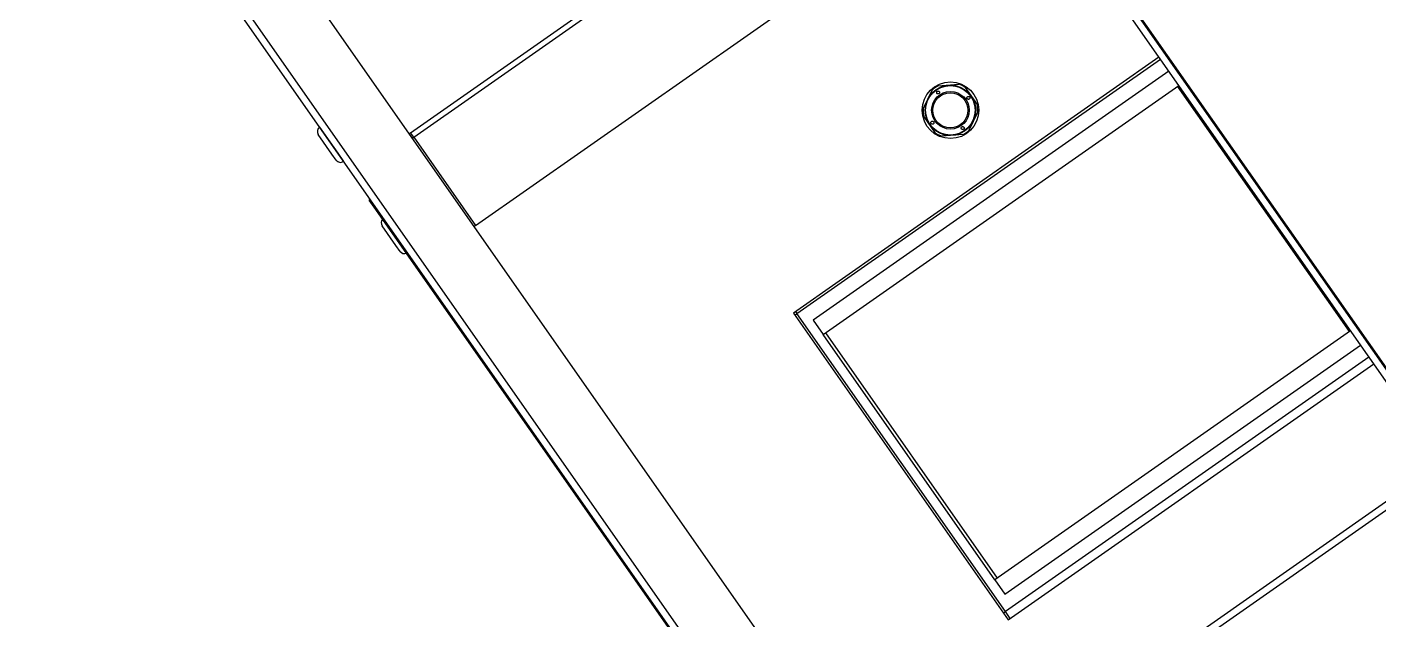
# Model space of a CAD drawing. Header units: millimetres. Extents: x 152904052 to 153933663, y 538271515 to 539240469.
# Drawn here: x 153332879 to 153333655, y 538932432 to 538932772 of the extents above; entities that cross this region are included whole.
import ezdxf

# ---------------------------------------------------------------- set-up
doc = ezdxf.new("R2010")
doc.units = ezdxf.units.MM
doc.layers.add('POWR', color=5, linetype='Continuous')

msp = doc.modelspace()

# ---------------------------------------------------------------- linework, layer by layer
at = {"layer": 'POWR', "color": 7}
for p, q in [((153333354.98, 538932282.11), (153335150.56, 538933539.39)), ((153333099.24, 538932711.84), (153333943.79, 538933303.2)), ((153333101.02, 538932709.3), (153333945.57, 538933300.66)), ((153333136.52, 538932658.6), (153333981.07, 538933249.95)), ((153333382.11, 538932306.11), (153332911.78, 538932977.82)), ((153333349.35, 538932283.17), (153332879.01, 538932954.88)), ((153333352.71, 538932285.52), (153332882.37, 538932957.23)), ((153333382.11, 538932306.11), (153334231.25, 538932900.68)), ((153333691.55, 538932522.78), (153333445.14, 538932874.69)), ((153333694.82, 538932525.08), (153333448.42, 538932876.98)), ((153333448.83, 538932877.27), (153333695.23, 538932525.36)), ((153333528.82, 538932755.18), (153333319, 538932608.25)), ((153333320.95, 538932607.91), (153333529.63, 538932754.03)), ((153333534.45, 538932747.15), (153333330.27, 538932604.18)), ((153333336.01, 538932595.99), (153333540.18, 538932738.96)), ((153333393.44, 538932725.51), (153333398.57, 538932736.32)), ((153333401.98, 538932738.67), (153333413.9, 538932739.63)), ((153333417.65, 538932737.85), (153333424.44, 538932728.01)), ((153333638.14, 538932597.57), (153333539.48, 538932738.47)), ((153333400.57, 538932711.54), (153333393.78, 538932721.38)), ((153333424.77, 538932723.88), (153333419.64, 538932713.07)), ((153333054.06, 538932699.58), (153333046.19, 538932710.83)), ((153333046.96, 538932715.03), (153333046.93, 538932715)), ((153333046.93, 538932715), (153333057.42, 538932700.01)), ((153333098.42, 538932711.27), (153333099.24, 538932711.84)), ((153333101.02, 538932709.3), (153333099.24, 538932711.84)), ((153333416.23, 538932710.72), (153333404.31, 538932709.76)), ((153333100.14, 538932708.81), (153333100.96, 538932709.38)), ((153333100.2, 538932708.73), (153333101.02, 538932709.3)), ((153333101.02, 538932709.3), (153333136.52, 538932658.6)), ((153333056.51, 538932696.08), (153333054.06, 538932699.58)), ((153333057.42, 538932700.01), (153333060.69, 538932695.35)), ((153333060.69, 538932695.35), (153333060.72, 538932695.37)), ((153333075.46, 538932673.1), (153333076.04, 538932673.5)), ((153333076.04, 538932673.5), (153333075.46, 538932673.1)), ((153333078.33, 538932669), (153333075.46, 538932673.1)), ((153333075.46, 538932673.1), (153333075.46, 538932673.1)), ((153333078.91, 538932669.4), (153333078.33, 538932669)), ((153333336.79, 538932299.89), (153333078.33, 538932669)), ((153333090.81, 538932647.1), (153333082.9, 538932658.4)), ((153333136.52, 538932658.6), (153333135.7, 538932658.02)), ((153333093.22, 538932643.66), (153333090.81, 538932647.1)), ((153333319, 538932608.25), (153333442.32, 538932432.14)), ((153333319.8, 538932607.11), (153333320.95, 538932607.91)), ((153333320.15, 538932609.06), (153333320.95, 538932607.91)), ((153333440.71, 538932436.87), (153333320.95, 538932607.91)), ((153333330.27, 538932604.18), (153333336.01, 538932595.99)), ((153333434.66, 538932455.1), (153333336.01, 538932595.99)), ((153333337.32, 538932596.91), (153333435.97, 538932456.02)), ((153333638.84, 538932598.06), (153333434.66, 538932455.1)), ((153333440.4, 538932446.91), (153333644.57, 538932589.87)), ((153333649.39, 538932582.99), (153333440.71, 538932436.87)), ((153333442.32, 538932432.14), (153333652.14, 538932579.06)), ((153333434.66, 538932455.1), (153333440.4, 538932446.91)), ((153333439.56, 538932436.07), (153333440.71, 538932436.87)), ((153333443.46, 538932432.94), (153333440.71, 538932436.87))]:
    msp.add_line(p, q, dxfattribs=at)
for radius in [16.25, 14.5, 14.21, 10.79, 10.09]:
    msp.add_circle((153333409.11, 538932724.7), radius, dxfattribs=at)
for centre, radius, start, end in [((153333409.11, 538932724.7), 15.68, 117.0092, 132.18946), ((153333409.11, 538932724.7), 15.68, 57.0092, 72.18946), ((153333409.11, 538932724.7), 15.68, 177.00919, 192.18945), ((153333409.11, 538932724.7), 15.68, 357.00919, 12.18945), ((153333048.65, 538932712.55), 3, 124.99999, 214.99999), ((153333409.11, 538932724.7), 15.68, 237.0092, 252.18946), ((153333409.11, 538932724.7), 15.68, 297.0092, 312.18946), ((153333058.97, 538932697.8), 3, 214.99999, 304.99999), ((153333085.35, 538932660.12), 3, 137.70903, 214.99999), ((153333095.68, 538932645.38), 3, 214.99999, 292.29097)]:
    msp.add_arc(centre, radius, start, end, dxfattribs=at)
for points, knots in [([(153333402.07, 538932734.06), (153333402.14, 538932734.06), (153333402.29, 538932734.08), (153333402.5, 538932734.18), (153333402.68, 538932734.33), (153333402.82, 538932734.51), (153333402.92, 538932734.76), (153333402.93, 538932735.07), (153333402.79, 538932735.39), (153333402.53, 538932735.64), (153333402.23, 538932735.76), (153333401.96, 538932735.77), (153333401.72, 538932735.71), (153333401.53, 538932735.6), (153333401.38, 538932735.45), (153333401.26, 538932735.25), (153333401.2, 538932734.97), (153333401.23, 538932734.65), (153333401.4, 538932734.33), (153333401.68, 538932734.09), (153333401.95, 538932734.07), (153333402.07, 538932734.06)], [0, 0, 0, 0, 0.037655, 0.075529, 0.109622, 0.142408, 0.18759, 0.24856, 0.329431, 0.41155, 0.474655, 0.51947, 0.554483, 0.589706, 0.620506, 0.652427, 0.702904, 0.774298, 0.847915, 0.935622, 1, 1, 1, 1]), ([(153333419.07, 538932731.05), (153333419.16, 538932731.02), (153333419.37, 538932730.93), (153333419.71, 538932730.97), (153333420.04, 538932731.16), (153333420.25, 538932731.46), (153333420.33, 538932731.78), (153333420.31, 538932732.03), (153333420.23, 538932732.25), (153333420.1, 538932732.43), (153333419.93, 538932732.57), (153333419.68, 538932732.68), (153333419.36, 538932732.71), (153333419.01, 538932732.61), (153333418.73, 538932732.37), (153333418.59, 538932732.08), (153333418.57, 538932731.8), (153333418.62, 538932731.55), (153333418.74, 538932731.33), (153333418.89, 538932731.16), (153333419.01, 538932731.09), (153333419.07, 538932731.05)], [0, 0, 0, 0, 0.05223, 0.119215, 0.204465, 0.290365, 0.343284, 0.383581, 0.41619, 0.448914, 0.479354, 0.521401, 0.580352, 0.661164, 0.743398, 0.808383, 0.85627, 0.894279, 0.932508, 0.965841, 1, 1, 1, 1]), ([(153333398.41, 538932716.77), (153333398.53, 538932716.74), (153333398.8, 538932716.67), (153333399.16, 538932716.77), (153333399.45, 538932716.98), (153333399.61, 538932717.27), (153333399.65, 538932717.55), (153333399.6, 538932717.81), (153333399.49, 538932718.03), (153333399.34, 538932718.21), (153333399.15, 538932718.35), (153333398.89, 538932718.44), (153333398.57, 538932718.44), (153333398.24, 538932718.29), (153333398, 538932718.01), (153333397.89, 538932717.69), (153333397.89, 538932717.42), (153333397.96, 538932717.19), (153333398.08, 538932717), (153333398.23, 538932716.86), (153333398.35, 538932716.8), (153333398.41, 538932716.77)], [0, 0, 0, 0, 0.067266, 0.145648, 0.22596, 0.294547, 0.344366, 0.383525, 0.422939, 0.456712, 0.489705, 0.536113, 0.598963, 0.681449, 0.764993, 0.824624, 0.867907, 0.902042, 0.936356, 0.966948, 1, 1, 1, 1]), ([(153333416.3, 538932713.64), (153333416.37, 538932713.65), (153333416.5, 538932713.68), (153333416.68, 538932713.79), (153333416.83, 538932713.94), (153333416.95, 538932714.14), (153333417.02, 538932714.42), (153333416.98, 538932714.74), (153333416.81, 538932715.06), (153333416.55, 538932715.27), (153333416.24, 538932715.35), (153333415.99, 538932715.33), (153333415.77, 538932715.24), (153333415.58, 538932715.11), (153333415.44, 538932714.95), (153333415.32, 538932714.74), (153333415.27, 538932714.46), (153333415.34, 538932714.15), (153333415.55, 538932713.85), (153333415.85, 538932713.67), (153333416.13, 538932713.62), (153333416.27, 538932713.63), (153333416.3, 538932713.64)], [0, 0, 0, 0, 0.032752, 0.06566, 0.096359, 0.128239, 0.178564, 0.249759, 0.323184, 0.410832, 0.464034, 0.505856, 0.540618, 0.575489, 0.608047, 0.643003, 0.696435, 0.769015, 0.843405, 0.93108, 0.98189, 1, 1, 1, 1])]:
    msp.add_open_spline(points, degree=3, knots=knots, dxfattribs=at)

doc.saveas('drawing.dxf')
